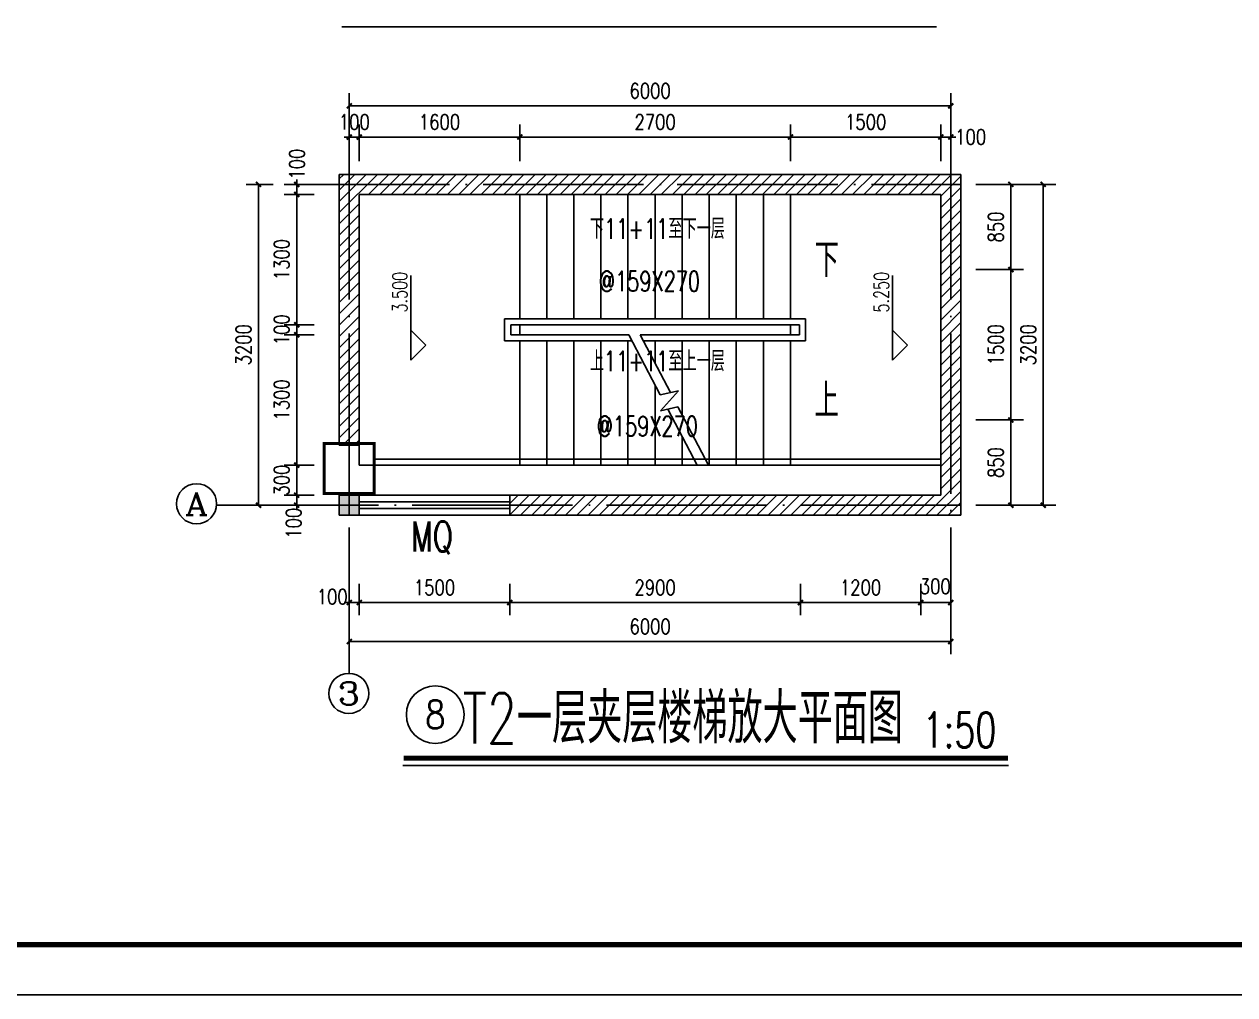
# Model space of a CAD drawing. Header units: millimetres. Extents: x 591771 to 1936534, y -622016 to 355666.
# Drawn here: x 717465 to 741610, y 163043 to 182404 of the extents above; entities that cross this region are included whole.
import ezdxf
from ezdxf.enums import TextEntityAlignment as Align

# ---------------------------------------------------------------- set-up
doc = ezdxf.new("R2010")
doc.units = ezdxf.units.MM
doc.header["$LTSCALE"] = 80
doc.linetypes.add('DOTE', pattern=[2.42, 2, -0.2, 0.02, -0.2])
for name, color, linetype in [('\\M+5BDA8-\\M+5B1EA\\M+5B8DF', 3, 'Continuous'), ('\\M+5BDA8-\\M+5B3DF\\M+5B4E7', 3, 'Continuous'), ('\\M+5BDA8-\\M+5B4B0', 4, 'Continuous'), ('\\M+5BDA8-\\M+5BCFD\\M+5CDB7', 3, 'Continuous'), ('\\M+5BDA8-\\M+5C2A5\\M+5CCDD', 2, 'Continuous'), ('\\M+5BDA8-\\M+5C3C5', 4, 'Continuous'), ('\\M+5BDA8-\\M+5C3C5\\M+5B4B0\\M+5B1E0\\M+5BAC5', 7, 'Continuous'), ('\\M+5BDA8-\\M+5C7BD-\\M+5D7A9', 31, 'Continuous'), ('\\M+5BDA8-\\M+5D6E1', 17, 'DOTE'), ('\\M+5BDA8-\\M+5D6E1-\\M+5B1EA\\M+5D7A2', 3, 'Continuous'), ('\\M+5C1A2\\M+5C3E6\\M+5CFDF\\M+5CCF51', 7, 'Continuous'), ('\\M+5C1A2\\M+5C3E6\\M+5CFDF\\M+5CCF55', 140, 'Continuous'), ('\\M+5C1A2\\M+5C3E6\\M+5CFF4\\M+5CCF53', 252, 'Continuous'), ('\\M+5CDBC\\M+5BFF2', 252, 'Continuous'), ('AXIS', 3, 'Continuous'), ('AXIS_TEXT', 7, 'Continuous'), ('DIM_SYMB', 3, 'Continuous'), ('PUB_TAB', 7, 'Continuous'), ('PUB_TEXT', 7, 'Continuous'), ('STAIR', 2, 'Continuous'), ('WALL', 31, 'Continuous')]:
    doc.layers.add(name, color=color, linetype=linetype)
doc.styles.add('_HZTXT', font='txt.shx', dxfattribs={"width": 0.8, "bigfont": 'hztxt.shx'})
doc.styles.add('A-AXIS-LABEL', font='COMPLEX', dxfattribs={"bigfont": 'GBCBIG'})
doc.styles.add('A-STANDARD', font='SIMPLEX', dxfattribs={"bigfont": 'GBCBIG'})
doc.styles.add('A-WIN-LABEL', font='SIMPLEX', dxfattribs={"bigfont": 'GBCBIG'})
doc.styles.add('DIM_FONT', font='SIMPLEX.shx', dxfattribs={"width": 0.8})
doc.dimstyles.new('DIMN50', dxfattribs={"dimscale": 0.5, "dimtxt": 300, "dimasz": 100, "dimexe": 250, "dimexo": 300, "dimgap": 150, "dimtad": 1, "dimdec": 0, "dimzin": 0, "dimdsep": 46, "dimtxsty": 'DIM_FONT', "dimblk": 'ARCHTICK', "dimcen": 0.09, "dimclrt": 7, "dimazin": 2, "dimtfac": 1, "dimtdec": 0, "dimtix": 1, "dimtmove": 2, "dimatfit": 3, "dimldrblk": 'ARCHTICK', "dimfxl": 0, "dimtolj": 1, "dimtzin": 0, "dimarcsym": 0})

# ---------------------------------------------------------------- blocks, each defined once
blk = doc.blocks.new('\\M+5B6FE\\M+5CEAC\\M+5B4B0\\M+5BFE2$\\M+5CFB5\\M+5CDB3\\M+5CDBC\\M+5BFE2$00000001')
at = {"color": 0}
for points in [[(-0.5, 0.5), (-0.5, -0.5)], [(-0.5, 0.5), (0.5, 0.5)], [(0.5, -0.5), (0.5, 0.5)], [(0.5, 0.1667), (-0.5, 0.1667)], [(0.5, -0.1667), (-0.5, -0.1667)], [(-0.5, -0.5), (0.5, -0.5)]]:
    blk.add_lwpolyline(points, dxfattribs=at)
blk = doc.blocks.new('_ArchTick')
at = {"color": 0, "linetype": 'ByBlock', "const_width": 0.4}
blk.add_lwpolyline([(-0.5, -0.5), (0.5, 0.5)], dxfattribs=at)
blk = doc.blocks.new('*D738')
at = {"layer": '\\M+5BDA8-\\M+5B3DF\\M+5B4E7', "color": 0, "lineweight": -2, "transparency": 16777216}
for p, q in [((630398, -371261), (630872, -371261)), ((630747, -372111), (630747, -371261)), ((630398, -372111), (630872, -372111))]:
    blk.add_line(p, q, dxfattribs=at)
at = {"layer": 'Defpoints', "color": 0, "transparency": 16777216}
for p in [(630248, -371261), (630747, -371261), (630248, -372111)]:
    blk.add_point(p, dxfattribs=at)
at = {"layer": '\\M+5BDA8-\\M+5B3DF\\M+5B4E7', "color": 0, "lineweight": -2, "transparency": 16777216, "xscale": 50, "yscale": 50, "zscale": 50}
for p, rotation in [((630747, -371261), 90), ((630747, -372111), 270)]:
    blk.add_blockref('_ArchTick', p, dxfattribs=dict(at, rotation=rotation))
at = {"layer": '\\M+5BDA8-\\M+5B3DF\\M+5B4E7', "color": 7, "transparency": 16777216, "insert": (630597, -371686), "char_height": 150, "attachment_point": 5, "rotation": 90, "style": 'DIM_FONT'}
blk.add_mtext('\\A1;850', dxfattribs=at)
blk = doc.blocks.new('*D739')
at = {"layer": '\\M+5BDA8-\\M+5B3DF\\M+5B4E7', "color": 0, "lineweight": -2, "transparency": 16777216}
for p, q in [((630398, -369761), (630872, -369761)), ((630747, -371261), (630747, -369761)), ((630398, -371261), (630872, -371261))]:
    blk.add_line(p, q, dxfattribs=at)
at = {"layer": 'Defpoints', "color": 0, "transparency": 16777216}
for p in [(630248, -369761), (630747, -369761), (630248, -371261)]:
    blk.add_point(p, dxfattribs=at)
at = {"layer": '\\M+5BDA8-\\M+5B3DF\\M+5B4E7', "color": 0, "lineweight": -2, "transparency": 16777216, "xscale": 50, "yscale": 50, "zscale": 50}
for p, rotation in [((630747, -369761), 90), ((630747, -371261), 270)]:
    blk.add_blockref('_ArchTick', p, dxfattribs=dict(at, rotation=rotation))
at = {"layer": '\\M+5BDA8-\\M+5B3DF\\M+5B4E7', "color": 7, "transparency": 16777216, "insert": (630597, -370511), "char_height": 150, "attachment_point": 5, "rotation": 90, "style": 'DIM_FONT'}
blk.add_mtext('\\A1;1500', dxfattribs=at)
blk = doc.blocks.new('*D740')
at = {"layer": '\\M+5BDA8-\\M+5B3DF\\M+5B4E7', "color": 0, "lineweight": -2, "transparency": 16777216}
for p, q in [((630398, -368911), (630872, -368911)), ((630747, -369761), (630747, -368911)), ((630398, -369761), (630872, -369761))]:
    blk.add_line(p, q, dxfattribs=at)
at = {"layer": 'Defpoints', "color": 0, "transparency": 16777216}
for p in [(630248, -368911), (630747, -368911), (630248, -369761)]:
    blk.add_point(p, dxfattribs=at)
at = {"layer": '\\M+5BDA8-\\M+5B3DF\\M+5B4E7', "color": 0, "lineweight": -2, "transparency": 16777216, "xscale": 50, "yscale": 50, "zscale": 50}
for p, rotation in [((630747, -368911), 90), ((630747, -369761), 270)]:
    blk.add_blockref('_ArchTick', p, dxfattribs=dict(at, rotation=rotation))
at = {"layer": '\\M+5BDA8-\\M+5B3DF\\M+5B4E7', "color": 7, "transparency": 16777216, "insert": (630597, -369336), "char_height": 150, "attachment_point": 5, "rotation": 90, "style": 'DIM_FONT'}
blk.add_mtext('\\A1;850', dxfattribs=at)
blk = doc.blocks.new('*D741')
at = {"layer": '\\M+5BDA8-\\M+5B3DF\\M+5B4E7', "color": 0, "lineweight": -2, "transparency": 16777216}
for p, q in [((630872, -368911), (631195, -368911)), ((631070, -372111), (631070, -368911)), ((630872, -372111), (631195, -372111))]:
    blk.add_line(p, q, dxfattribs=at)
at = {"layer": 'Defpoints', "color": 0, "transparency": 16777216}
for p in [(630722, -368911), (631070, -368911), (630722, -372111)]:
    blk.add_point(p, dxfattribs=at)
at = {"layer": '\\M+5BDA8-\\M+5B3DF\\M+5B4E7', "color": 0, "lineweight": -2, "transparency": 16777216, "xscale": 50, "yscale": 50, "zscale": 50}
for p, rotation in [((631070, -368911), 90), ((631070, -372111), 270)]:
    blk.add_blockref('_ArchTick', p, dxfattribs=dict(at, rotation=rotation))
at = {"layer": '\\M+5BDA8-\\M+5B3DF\\M+5B4E7', "color": 7, "transparency": 16777216, "insert": (630920, -370511), "char_height": 150, "attachment_point": 5, "rotation": 90, "style": 'DIM_FONT'}
blk.add_mtext('\\A1;3200', dxfattribs=at)
blk = doc.blocks.new('*D742')
at = {"layer": '\\M+5BDA8-\\M+5B3DF\\M+5B4E7', "color": 0, "lineweight": -2, "transparency": 16777216}
for p, q in [((624149, -372894), (624149, -373207)), ((624249, -372894), (624249, -373207)), ((624149, -373082), (624099, -373082)), ((624149, -373082), (624249, -373082)), ((624249, -373082), (624299, -373082))]:
    blk.add_line(p, q, dxfattribs=at)
at = {"layer": 'Defpoints', "color": 0, "transparency": 16777216}
for p in [(624149, -372744), (624249, -372744), (624249, -373082)]:
    blk.add_point(p, dxfattribs=at)
at = {"layer": '\\M+5BDA8-\\M+5B3DF\\M+5B4E7', "color": 0, "lineweight": -2, "transparency": 16777216, "xscale": 50, "yscale": 50, "zscale": 50}
blk.add_blockref('_ArchTick', (624149, -373082), dxfattribs=at)
at = {"layer": '\\M+5BDA8-\\M+5B3DF\\M+5B4E7', "color": 0, "lineweight": -2, "transparency": 16777216, "xscale": 50, "yscale": 50, "zscale": 50, "rotation": 180}
blk.add_blockref('_ArchTick', (624249, -373082), dxfattribs=at)
at = {"layer": '\\M+5BDA8-\\M+5B3DF\\M+5B4E7', "color": 7, "transparency": 16777216, "insert": (623979, -373024), "char_height": 150, "attachment_point": 5, "style": 'DIM_FONT'}
blk.add_mtext('\\A1;100', dxfattribs=at)
blk = doc.blocks.new('*D743')
at = {"layer": '\\M+5BDA8-\\M+5B3DF\\M+5B4E7', "color": 0, "lineweight": -2, "transparency": 16777216}
for p, q in [((624249, -372894), (624249, -373207)), ((625749, -372894), (625749, -373207)), ((624249, -373082), (625749, -373082))]:
    blk.add_line(p, q, dxfattribs=at)
at = {"layer": 'Defpoints', "color": 0, "transparency": 16777216}
for p in [(624249, -372744), (625749, -372744), (625749, -373082)]:
    blk.add_point(p, dxfattribs=at)
at = {"layer": '\\M+5BDA8-\\M+5B3DF\\M+5B4E7', "color": 0, "lineweight": -2, "transparency": 16777216, "xscale": 50, "yscale": 50, "zscale": 50, "rotation": 180}
blk.add_blockref('_ArchTick', (624249, -373082), dxfattribs=at)
at = {"layer": '\\M+5BDA8-\\M+5B3DF\\M+5B4E7', "color": 0, "lineweight": -2, "transparency": 16777216, "xscale": 50, "yscale": 50, "zscale": 50}
blk.add_blockref('_ArchTick', (625749, -373082), dxfattribs=at)
at = {"layer": '\\M+5BDA8-\\M+5B3DF\\M+5B4E7', "color": 7, "transparency": 16777216, "insert": (624999, -372932), "char_height": 150, "attachment_point": 5, "style": 'DIM_FONT'}
blk.add_mtext('\\A1;1500', dxfattribs=at)
blk = doc.blocks.new('*D744')
at = {"layer": '\\M+5BDA8-\\M+5B3DF\\M+5B4E7', "color": 0, "lineweight": -2, "transparency": 16777216}
for p, q in [((625749, -372894), (625749, -373207)), ((628648, -372894), (628648, -373207)), ((625749, -373082), (628648, -373082))]:
    blk.add_line(p, q, dxfattribs=at)
at = {"layer": 'Defpoints', "color": 0, "transparency": 16777216}
for p in [(625749, -372744), (628648, -372744), (628648, -373082)]:
    blk.add_point(p, dxfattribs=at)
at = {"layer": '\\M+5BDA8-\\M+5B3DF\\M+5B4E7', "color": 0, "lineweight": -2, "transparency": 16777216, "xscale": 50, "yscale": 50, "zscale": 50, "rotation": 180}
blk.add_blockref('_ArchTick', (625749, -373082), dxfattribs=at)
at = {"layer": '\\M+5BDA8-\\M+5B3DF\\M+5B4E7', "color": 0, "lineweight": -2, "transparency": 16777216, "xscale": 50, "yscale": 50, "zscale": 50}
blk.add_blockref('_ArchTick', (628648, -373082), dxfattribs=at)
at = {"layer": '\\M+5BDA8-\\M+5B3DF\\M+5B4E7', "color": 7, "transparency": 16777216, "insert": (627199, -372932), "char_height": 150, "attachment_point": 5, "style": 'DIM_FONT'}
blk.add_mtext('\\A1;2900', dxfattribs=at)
blk = doc.blocks.new('*D745')
at = {"layer": '\\M+5BDA8-\\M+5B3DF\\M+5B4E7', "color": 0, "lineweight": -2, "transparency": 16777216}
for p, q in [((628648, -372894), (628648, -373207)), ((629848, -372894), (629848, -373207)), ((628648, -373082), (629848, -373082))]:
    blk.add_line(p, q, dxfattribs=at)
at = {"layer": 'Defpoints', "color": 0, "transparency": 16777216}
for p in [(628648, -372744), (629848, -372744), (629848, -373082)]:
    blk.add_point(p, dxfattribs=at)
at = {"layer": '\\M+5BDA8-\\M+5B3DF\\M+5B4E7', "color": 0, "lineweight": -2, "transparency": 16777216, "xscale": 50, "yscale": 50, "zscale": 50, "rotation": 180}
blk.add_blockref('_ArchTick', (628648, -373082), dxfattribs=at)
at = {"layer": '\\M+5BDA8-\\M+5B3DF\\M+5B4E7', "color": 0, "lineweight": -2, "transparency": 16777216, "xscale": 50, "yscale": 50, "zscale": 50}
blk.add_blockref('_ArchTick', (629848, -373082), dxfattribs=at)
at = {"layer": '\\M+5BDA8-\\M+5B3DF\\M+5B4E7', "color": 7, "transparency": 16777216, "insert": (629248, -372932), "char_height": 150, "attachment_point": 5, "style": 'DIM_FONT'}
blk.add_mtext('\\A1;1200', dxfattribs=at)
blk = doc.blocks.new('*D746')
at = {"layer": '\\M+5BDA8-\\M+5B3DF\\M+5B4E7', "color": 0, "lineweight": -2, "transparency": 16777216}
for p, q in [((629848, -372894), (629848, -373207)), ((630148, -372894), (630148, -373207)), ((629848, -373082), (630148, -373082))]:
    blk.add_line(p, q, dxfattribs=at)
at = {"layer": 'Defpoints', "color": 0, "transparency": 16777216}
for p in [(629848, -372744), (630148, -372744), (630148, -373082)]:
    blk.add_point(p, dxfattribs=at)
at = {"layer": '\\M+5BDA8-\\M+5B3DF\\M+5B4E7', "color": 0, "lineweight": -2, "transparency": 16777216, "xscale": 50, "yscale": 50, "zscale": 50, "rotation": 180}
blk.add_blockref('_ArchTick', (629848, -373082), dxfattribs=at)
at = {"layer": '\\M+5BDA8-\\M+5B3DF\\M+5B4E7', "color": 0, "lineweight": -2, "transparency": 16777216, "xscale": 50, "yscale": 50, "zscale": 50}
blk.add_blockref('_ArchTick', (630148, -373082), dxfattribs=at)
at = {"layer": '\\M+5BDA8-\\M+5B3DF\\M+5B4E7', "color": 7, "transparency": 16777216, "insert": (629993, -372921), "char_height": 150, "attachment_point": 5, "style": 'DIM_FONT'}
blk.add_mtext('\\A1;300', dxfattribs=at)
blk = doc.blocks.new('*D747')
at = {"layer": '\\M+5BDA8-\\M+5B3DF\\M+5B4E7', "color": 0, "lineweight": -2, "transparency": 16777216}
for p, q in [((624149, -373239), (624149, -373596)), ((630148, -373239), (630148, -373596)), ((624149, -373471), (630148, -373471))]:
    blk.add_line(p, q, dxfattribs=at)
at = {"layer": 'Defpoints', "color": 0, "transparency": 16777216}
for p in [(624149, -373089), (630148, -373089), (630148, -373471)]:
    blk.add_point(p, dxfattribs=at)
at = {"layer": '\\M+5BDA8-\\M+5B3DF\\M+5B4E7', "color": 0, "lineweight": -2, "transparency": 16777216, "xscale": 50, "yscale": 50, "zscale": 50, "rotation": 180}
blk.add_blockref('_ArchTick', (624149, -373471), dxfattribs=at)
at = {"layer": '\\M+5BDA8-\\M+5B3DF\\M+5B4E7', "color": 0, "lineweight": -2, "transparency": 16777216, "xscale": 50, "yscale": 50, "zscale": 50}
blk.add_blockref('_ArchTick', (630148, -373471), dxfattribs=at)
at = {"layer": '\\M+5BDA8-\\M+5B3DF\\M+5B4E7', "color": 7, "transparency": 16777216, "insert": (627149, -373321), "char_height": 150, "attachment_point": 5, "style": 'DIM_FONT'}
blk.add_mtext('\\A1;6000', dxfattribs=at)
blk = doc.blocks.new('*D748')
at = {"layer": '\\M+5BDA8-\\M+5B3DF\\M+5B4E7', "color": 0, "lineweight": -2, "transparency": 16777216}
for p, q in [((624249, -368679), (624249, -368314)), ((625849, -368679), (625849, -368314)), ((624249, -368439), (625849, -368439))]:
    blk.add_line(p, q, dxfattribs=at)
at = {"layer": 'Defpoints', "color": 0, "transparency": 16777216}
for p in [(625849, -368439), (624249, -368829), (625849, -368829)]:
    blk.add_point(p, dxfattribs=at)
at = {"layer": '\\M+5BDA8-\\M+5B3DF\\M+5B4E7', "color": 0, "lineweight": -2, "transparency": 16777216, "xscale": 50, "yscale": 50, "zscale": 50, "rotation": 180}
blk.add_blockref('_ArchTick', (624249, -368439), dxfattribs=at)
at = {"layer": '\\M+5BDA8-\\M+5B3DF\\M+5B4E7', "color": 0, "lineweight": -2, "transparency": 16777216, "xscale": 50, "yscale": 50, "zscale": 50}
blk.add_blockref('_ArchTick', (625849, -368439), dxfattribs=at)
at = {"layer": '\\M+5BDA8-\\M+5B3DF\\M+5B4E7', "color": 7, "transparency": 16777216, "insert": (625049, -368289), "char_height": 150, "attachment_point": 5, "style": 'DIM_FONT'}
blk.add_mtext('\\A1;1600', dxfattribs=at)
blk = doc.blocks.new('*D749')
at = {"layer": '\\M+5BDA8-\\M+5B3DF\\M+5B4E7', "color": 0, "lineweight": -2, "transparency": 16777216}
for p, q in [((625849, -368679), (625849, -368314)), ((628549, -368679), (628549, -368314)), ((625849, -368439), (628549, -368439))]:
    blk.add_line(p, q, dxfattribs=at)
at = {"layer": 'Defpoints', "color": 0, "transparency": 16777216}
for p in [(628549, -368439), (625849, -368829), (628549, -368829)]:
    blk.add_point(p, dxfattribs=at)
at = {"layer": '\\M+5BDA8-\\M+5B3DF\\M+5B4E7', "color": 0, "lineweight": -2, "transparency": 16777216, "xscale": 50, "yscale": 50, "zscale": 50, "rotation": 180}
blk.add_blockref('_ArchTick', (625849, -368439), dxfattribs=at)
at = {"layer": '\\M+5BDA8-\\M+5B3DF\\M+5B4E7', "color": 0, "lineweight": -2, "transparency": 16777216, "xscale": 50, "yscale": 50, "zscale": 50}
blk.add_blockref('_ArchTick', (628549, -368439), dxfattribs=at)
at = {"layer": '\\M+5BDA8-\\M+5B3DF\\M+5B4E7', "color": 7, "transparency": 16777216, "insert": (627199, -368289), "char_height": 150, "attachment_point": 5, "style": 'DIM_FONT'}
blk.add_mtext('\\A1;2700', dxfattribs=at)
blk = doc.blocks.new('*D750')
at = {"layer": '\\M+5BDA8-\\M+5B3DF\\M+5B4E7', "color": 0, "lineweight": -2, "transparency": 16777216}
for p, q in [((628549, -368679), (628549, -368314)), ((630048, -368679), (630048, -368314)), ((628549, -368439), (630048, -368439))]:
    blk.add_line(p, q, dxfattribs=at)
at = {"layer": 'Defpoints', "color": 0, "transparency": 16777216}
for p in [(630048, -368439), (628549, -368829), (630048, -368829)]:
    blk.add_point(p, dxfattribs=at)
at = {"layer": '\\M+5BDA8-\\M+5B3DF\\M+5B4E7', "color": 0, "lineweight": -2, "transparency": 16777216, "xscale": 50, "yscale": 50, "zscale": 50, "rotation": 180}
blk.add_blockref('_ArchTick', (628549, -368439), dxfattribs=at)
at = {"layer": '\\M+5BDA8-\\M+5B3DF\\M+5B4E7', "color": 0, "lineweight": -2, "transparency": 16777216, "xscale": 50, "yscale": 50, "zscale": 50}
blk.add_blockref('_ArchTick', (630048, -368439), dxfattribs=at)
at = {"layer": '\\M+5BDA8-\\M+5B3DF\\M+5B4E7', "color": 7, "transparency": 16777216, "insert": (629299, -368289), "char_height": 150, "attachment_point": 5, "style": 'DIM_FONT'}
blk.add_mtext('\\A1;1500', dxfattribs=at)
blk = doc.blocks.new('*D751')
at = {"layer": '\\M+5BDA8-\\M+5B3DF\\M+5B4E7', "color": 0, "lineweight": -2, "transparency": 16777216}
for p, q in [((630048, -368679), (630048, -368314)), ((630148, -368679), (630148, -368314)), ((630048, -368439), (629998, -368439)), ((630048, -368439), (630148, -368439)), ((630148, -368439), (630198, -368439))]:
    blk.add_line(p, q, dxfattribs=at)
at = {"layer": 'Defpoints', "color": 0, "transparency": 16777216}
for p in [(630148, -368439), (630048, -368829), (630148, -368829)]:
    blk.add_point(p, dxfattribs=at)
at = {"layer": '\\M+5BDA8-\\M+5B3DF\\M+5B4E7', "color": 0, "lineweight": -2, "transparency": 16777216, "xscale": 50, "yscale": 50, "zscale": 50}
blk.add_blockref('_ArchTick', (630048, -368439), dxfattribs=at)
at = {"layer": '\\M+5BDA8-\\M+5B3DF\\M+5B4E7', "color": 0, "lineweight": -2, "transparency": 16777216, "xscale": 50, "yscale": 50, "zscale": 50, "rotation": 180}
blk.add_blockref('_ArchTick', (630148, -368439), dxfattribs=at)
at = {"layer": '\\M+5BDA8-\\M+5B3DF\\M+5B4E7', "color": 7, "transparency": 16777216, "insert": (630346, -368438), "char_height": 150, "attachment_point": 5, "style": 'DIM_FONT'}
blk.add_mtext('\\A1;100', dxfattribs=at)
blk = doc.blocks.new('*D752')
at = {"layer": '\\M+5BDA8-\\M+5B3DF\\M+5B4E7', "color": 0, "lineweight": -2, "transparency": 16777216}
for p, q in [((624149, -368529), (624149, -368314)), ((624249, -368529), (624249, -368314)), ((624149, -368439), (624099, -368439)), ((624149, -368439), (624249, -368439)), ((624249, -368439), (624299, -368439))]:
    blk.add_line(p, q, dxfattribs=at)
at = {"layer": 'Defpoints', "color": 0, "transparency": 16777216}
for p in [(624249, -368439), (624149, -368679), (624249, -368679)]:
    blk.add_point(p, dxfattribs=at)
at = {"layer": '\\M+5BDA8-\\M+5B3DF\\M+5B4E7', "color": 0, "lineweight": -2, "transparency": 16777216, "xscale": 50, "yscale": 50, "zscale": 50}
blk.add_blockref('_ArchTick', (624149, -368439), dxfattribs=at)
at = {"layer": '\\M+5BDA8-\\M+5B3DF\\M+5B4E7', "color": 0, "lineweight": -2, "transparency": 16777216, "xscale": 50, "yscale": 50, "zscale": 50, "rotation": 180}
blk.add_blockref('_ArchTick', (624249, -368439), dxfattribs=at)
at = {"layer": '\\M+5BDA8-\\M+5B3DF\\M+5B4E7', "color": 7, "transparency": 16777216, "insert": (624199, -368289), "char_height": 150, "attachment_point": 5, "style": 'DIM_FONT'}
blk.add_mtext('\\A1;100', dxfattribs=at)
blk = doc.blocks.new('*D753')
at = {"layer": '\\M+5BDA8-\\M+5B3DF\\M+5B4E7', "color": 0, "lineweight": -2, "transparency": 16777216}
for p, q in [((624149, -368332), (624149, -368003)), ((630148, -368332), (630148, -368003)), ((624149, -368128), (630148, -368128))]:
    blk.add_line(p, q, dxfattribs=at)
at = {"layer": 'Defpoints', "color": 0, "transparency": 16777216}
for p in [(630148, -368128), (624149, -368482), (630148, -368482)]:
    blk.add_point(p, dxfattribs=at)
at = {"layer": '\\M+5BDA8-\\M+5B3DF\\M+5B4E7', "color": 0, "lineweight": -2, "transparency": 16777216, "xscale": 50, "yscale": 50, "zscale": 50, "rotation": 180}
blk.add_blockref('_ArchTick', (624149, -368128), dxfattribs=at)
at = {"layer": '\\M+5BDA8-\\M+5B3DF\\M+5B4E7', "color": 0, "lineweight": -2, "transparency": 16777216, "xscale": 50, "yscale": 50, "zscale": 50}
blk.add_blockref('_ArchTick', (630148, -368128), dxfattribs=at)
at = {"layer": '\\M+5BDA8-\\M+5B3DF\\M+5B4E7', "color": 7, "transparency": 16777216, "insert": (627149, -367978), "char_height": 150, "attachment_point": 5, "style": 'DIM_FONT'}
blk.add_mtext('\\A1;6000', dxfattribs=at)
blk = doc.blocks.new('*D754')
at = {"layer": '\\M+5BDA8-\\M+5B3DF\\M+5B4E7', "color": 0, "lineweight": -2, "transparency": 16777216}
for p, q in [((623625, -372011), (623625, -371961)), ((623799, -372011), (623500, -372011)), ((623625, -372111), (623625, -372011)), ((623799, -372111), (623500, -372111)), ((623625, -372111), (623625, -372161))]:
    blk.add_line(p, q, dxfattribs=at)
at = {"layer": 'Defpoints', "color": 0, "transparency": 16777216}
for p in [(623625, -372011), (623949, -372011), (623949, -372111)]:
    blk.add_point(p, dxfattribs=at)
at = {"layer": '\\M+5BDA8-\\M+5B3DF\\M+5B4E7', "color": 0, "lineweight": -2, "transparency": 16777216, "xscale": 50, "yscale": 50, "zscale": 50}
for p, rotation in [((623625, -372011), 270), ((623625, -372111), 90)]:
    blk.add_blockref('_ArchTick', p, dxfattribs=dict(at, rotation=rotation))
at = {"layer": '\\M+5BDA8-\\M+5B3DF\\M+5B4E7', "color": 7, "transparency": 16777216, "insert": (623593, -372291), "char_height": 150, "attachment_point": 5, "rotation": 90, "style": 'DIM_FONT'}
blk.add_mtext('\\A1;100', dxfattribs=at)
blk = doc.blocks.new('*D755')
at = {"layer": '\\M+5BDA8-\\M+5B3DF\\M+5B4E7', "color": 0, "lineweight": -2, "transparency": 16777216}
for p, q in [((623799, -371711), (623500, -371711)), ((623625, -371711), (623625, -371661)), ((623625, -372011), (623625, -371711)), ((623799, -372011), (623500, -372011)), ((623625, -372011), (623625, -372061))]:
    blk.add_line(p, q, dxfattribs=at)
at = {"layer": 'Defpoints', "color": 0, "transparency": 16777216}
for p in [(623625, -371711), (623949, -371711), (623949, -372011)]:
    blk.add_point(p, dxfattribs=at)
at = {"layer": '\\M+5BDA8-\\M+5B3DF\\M+5B4E7', "color": 0, "lineweight": -2, "transparency": 16777216, "xscale": 50, "yscale": 50, "zscale": 50}
for p, rotation in [((623625, -371711), 270), ((623625, -372011), 90)]:
    blk.add_blockref('_ArchTick', p, dxfattribs=dict(at, rotation=rotation))
at = {"layer": '\\M+5BDA8-\\M+5B3DF\\M+5B4E7', "color": 7, "transparency": 16777216, "insert": (623475, -371861), "char_height": 150, "attachment_point": 5, "rotation": 90, "style": 'DIM_FONT'}
blk.add_mtext('\\A1;300', dxfattribs=at)
blk = doc.blocks.new('*D756')
at = {"layer": '\\M+5BDA8-\\M+5B3DF\\M+5B4E7', "color": 0, "lineweight": -2, "transparency": 16777216}
for p, q in [((623799, -370411), (623500, -370411)), ((623625, -371711), (623625, -370411)), ((623799, -371711), (623500, -371711))]:
    blk.add_line(p, q, dxfattribs=at)
at = {"layer": 'Defpoints', "color": 0, "transparency": 16777216}
for p in [(623625, -370411), (623949, -370411), (623949, -371711)]:
    blk.add_point(p, dxfattribs=at)
at = {"layer": '\\M+5BDA8-\\M+5B3DF\\M+5B4E7', "color": 0, "lineweight": -2, "transparency": 16777216, "xscale": 50, "yscale": 50, "zscale": 50}
for p, rotation in [((623625, -370411), 90), ((623625, -371711), 270)]:
    blk.add_blockref('_ArchTick', p, dxfattribs=dict(at, rotation=rotation))
at = {"layer": '\\M+5BDA8-\\M+5B3DF\\M+5B4E7', "color": 7, "transparency": 16777216, "insert": (623475, -371061), "char_height": 150, "attachment_point": 5, "rotation": 90, "style": 'DIM_FONT'}
blk.add_mtext('\\A1;1300', dxfattribs=at)
blk = doc.blocks.new('*D757')
at = {"layer": '\\M+5BDA8-\\M+5B3DF\\M+5B4E7', "color": 0, "lineweight": -2, "transparency": 16777216}
for p, q in [((623625, -370311), (623625, -370261)), ((623799, -370311), (623500, -370311)), ((623625, -370411), (623625, -370311)), ((623799, -370411), (623500, -370411)), ((623625, -370411), (623625, -370461))]:
    blk.add_line(p, q, dxfattribs=at)
at = {"layer": 'Defpoints', "color": 0, "transparency": 16777216}
for p in [(623625, -370311), (623949, -370311), (623949, -370411)]:
    blk.add_point(p, dxfattribs=at)
at = {"layer": '\\M+5BDA8-\\M+5B3DF\\M+5B4E7', "color": 0, "lineweight": -2, "transparency": 16777216, "xscale": 50, "yscale": 50, "zscale": 50}
for p, rotation in [((623625, -370311), 270), ((623625, -370411), 90)]:
    blk.add_blockref('_ArchTick', p, dxfattribs=dict(at, rotation=rotation))
at = {"layer": '\\M+5BDA8-\\M+5B3DF\\M+5B4E7', "color": 7, "transparency": 16777216, "insert": (623475, -370361), "char_height": 150, "attachment_point": 5, "rotation": 90, "style": 'DIM_FONT'}
blk.add_mtext('\\A1;100', dxfattribs=at)
blk = doc.blocks.new('*D758')
at = {"layer": '\\M+5BDA8-\\M+5B3DF\\M+5B4E7', "color": 0, "lineweight": -2, "transparency": 16777216}
for p, q in [((623799, -369011), (623500, -369011)), ((623625, -370311), (623625, -369011)), ((623799, -370311), (623500, -370311))]:
    blk.add_line(p, q, dxfattribs=at)
at = {"layer": 'Defpoints', "color": 0, "transparency": 16777216}
for p in [(623625, -369011), (623949, -369011), (623949, -370311)]:
    blk.add_point(p, dxfattribs=at)
at = {"layer": '\\M+5BDA8-\\M+5B3DF\\M+5B4E7', "color": 0, "lineweight": -2, "transparency": 16777216, "xscale": 50, "yscale": 50, "zscale": 50}
for p, rotation in [((623625, -369011), 90), ((623625, -370311), 270)]:
    blk.add_blockref('_ArchTick', p, dxfattribs=dict(at, rotation=rotation))
at = {"layer": '\\M+5BDA8-\\M+5B3DF\\M+5B4E7', "color": 7, "transparency": 16777216, "insert": (623475, -369661), "char_height": 150, "attachment_point": 5, "rotation": 90, "style": 'DIM_FONT'}
blk.add_mtext('\\A1;1300', dxfattribs=at)
blk = doc.blocks.new('*D759')
at = {"layer": '\\M+5BDA8-\\M+5B3DF\\M+5B4E7', "color": 0, "lineweight": -2, "transparency": 16777216}
for p, q in [((623799, -368911), (623500, -368911)), ((623625, -368911), (623625, -368861)), ((623625, -369011), (623625, -368911)), ((623799, -369011), (623500, -369011)), ((623625, -369011), (623625, -369061))]:
    blk.add_line(p, q, dxfattribs=at)
at = {"layer": 'Defpoints', "color": 0, "transparency": 16777216}
for p in [(623625, -368911), (623949, -368911), (623949, -369011)]:
    blk.add_point(p, dxfattribs=at)
at = {"layer": '\\M+5BDA8-\\M+5B3DF\\M+5B4E7', "color": 0, "lineweight": -2, "transparency": 16777216, "xscale": 50, "yscale": 50, "zscale": 50}
for p, rotation in [((623625, -368911), 270), ((623625, -369011), 90)]:
    blk.add_blockref('_ArchTick', p, dxfattribs=dict(at, rotation=rotation))
at = {"layer": '\\M+5BDA8-\\M+5B3DF\\M+5B4E7', "color": 7, "transparency": 16777216, "insert": (623627, -368709), "char_height": 150, "attachment_point": 5, "rotation": 90, "style": 'DIM_FONT'}
blk.add_mtext('\\A1;100', dxfattribs=at)
blk = doc.blocks.new('*D760')
at = {"layer": '\\M+5BDA8-\\M+5B3DF\\M+5B4E7', "color": 0, "lineweight": -2, "transparency": 16777216}
for p, q in [((623389, -368911), (623119, -368911)), ((623244, -372111), (623244, -368911)), ((623389, -372111), (623119, -372111))]:
    blk.add_line(p, q, dxfattribs=at)
at = {"layer": 'Defpoints', "color": 0, "transparency": 16777216}
for p in [(623244, -368911), (623539, -368911), (623539, -372111)]:
    blk.add_point(p, dxfattribs=at)
at = {"layer": '\\M+5BDA8-\\M+5B3DF\\M+5B4E7', "color": 0, "lineweight": -2, "transparency": 16777216, "xscale": 50, "yscale": 50, "zscale": 50}
for p, rotation in [((623244, -368911), 90), ((623244, -372111), 270)]:
    blk.add_blockref('_ArchTick', p, dxfattribs=dict(at, rotation=rotation))
at = {"layer": '\\M+5BDA8-\\M+5B3DF\\M+5B4E7', "color": 7, "transparency": 16777216, "insert": (623094, -370511), "char_height": 150, "attachment_point": 5, "rotation": 90, "style": 'DIM_FONT'}
blk.add_mtext('\\A1;3200', dxfattribs=at)
blk = doc.blocks.new('t22')
at = {"layer": '\\M+5C1A2\\M+5C3E6\\M+5CFF4\\M+5CCF53'}
h = blk.add_hatch(dxfattribs=at)
h.set_pattern_fill('ANSI31', color=256, scale=50, style=0)
h.set_pattern_definition([(45, (0, 0), (-56.126601, 56.126601), [])])
h.paths.add_polyline_path([(624248.5, -371495.7), (624248.5, -369011.4), (630048.5, -369011.4), (630048.5, -372011.4), (625748.5, -372011.4), (625748.5, -372211.4), (630248.5, -372211.4), (630248.5, -368811.4), (624048.5, -368811.4), (624048.5, -371495.7)])
blk.add_hatch(color=256, dxfattribs=at).paths.add_polyline_path([(624048.5, -372211.4), (624248.5, -372211.4), (624248.5, -372011.4), (624048.5, -372011.4)])
at = {"layer": '\\M+5BDA8-\\M+5B1EA\\M+5B8DF'}
for p, q in [((624763.6, -370665.1), (624763.6, -369820.1)), ((629566.5, -370665.1), (629566.5, -369820.1)), ((624913.6, -370515.1), (624763.6, -370365.1)), ((629716.5, -370515.1), (629566.5, -370365.1)), ((624913.6, -370515.1), (624763.6, -370665.1)), ((629716.5, -370515.1), (629566.5, -370665.1))]:
    blk.add_line(p, q, dxfattribs=at)
at = {"layer": '\\M+5BDA8-\\M+5BCFD\\M+5CDB7'}
for points in [[(628683.5, -369661.4, 0, 0, 0), (625048.5, -369661.4, 0, 0, 0), (625048.5, -371061.4, 0, 0, 0), (626898.5, -371061.4, 80, 0, 0), (627198.5, -371061.4, 0, 0, 0)], [(628683.5, -371061.4, 0, 0, 0), (627768.5, -371061.4, 80, 0, 0), (627468.5, -371061.4, 0, 0, 0)]]:
    blk.add_lwpolyline(points, format="xyseb", dxfattribs=at)
at = {"layer": '\\M+5BDA8-\\M+5C2A5\\M+5CCDD'}
for p, q in [((625848.5, -369011.4), (624248.5, -369011.4)), ((624248.5, -369011.4), (624248.5, -371711.4)), ((625848.5, -369011.4), (628548.5, -369011.4)), ((625848.5, -369011.4), (625848.5, -370251.4)), ((625848.5, -370251.4), (625848.5, -369011.4)), ((626118.5, -369011.4), (626118.5, -370251.4)), ((626388.5, -369011.4), (626388.5, -370251.4)), ((626658.5, -369011.4), (626658.5, -370251.4)), ((626928.5, -369011.4), (626928.5, -370251.4)), ((627198.5, -369011.4), (627198.5, -370251.4)), ((627468.5, -369011.4), (627468.5, -370251.4)), ((627738.5, -369011.4), (627738.5, -370251.4)), ((628008.5, -369011.4), (628008.5, -370251.4)), ((628278.5, -369011.4), (628278.5, -370251.4)), ((628548.5, -369011.4), (628548.5, -370251.4)), ((625698.5, -370471.4), (625698.5, -370251.4)), ((625698.5, -370251.4), (628698.5, -370251.4)), ((628698.5, -370251.4), (628698.5, -370471.4)), ((625758.5, -370411.4), (625758.5, -370311.4)), ((625758.5, -370311.4), (628638.5, -370311.4)), ((625848.5, -370311.4), (628548.5, -370311.4)), ((625848.5, -370411.4), (625848.5, -370311.4)), ((628548.5, -370411.4), (628548.5, -370311.4)), ((628638.5, -370311.4), (628638.5, -370411.4)), ((626967.4, -370471.4), (625698.5, -370471.4)), ((626935.9, -370411.4), (625758.5, -370411.4)), ((626935.9, -370411.4), (625848.5, -370411.4)), ((625848.5, -371711.4), (625848.5, -370471.4)), ((625848.5, -371711.4), (625848.5, -370471.4)), ((626118.5, -371711.4), (626118.5, -370471.4)), ((626388.5, -371711.4), (626388.5, -370471.4)), ((626658.5, -371711.4), (626658.5, -370471.4)), ((626928.5, -371711.4), (626928.5, -370471.4)), ((627250.6, -371010.9), (626935.9, -370411.4)), ((628548.5, -370411.4), (627048.9, -370411.4)), ((627351.6, -370988.1), (627048.9, -370411.4)), ((628638.5, -370411.4), (627048.9, -370411.4)), ((628698.5, -370471.4), (627080.3, -370471.4)), ((627198.5, -370696.6), (627198.5, -370471.4)), ((627468.5, -371211), (627468.5, -370471.4)), ((627738.5, -371711.4), (627738.5, -370471.4)), ((628008.5, -371711.4), (628008.5, -370471.4)), ((628278.5, -371711.4), (628278.5, -370471.4)), ((628548.5, -371711.4), (628548.5, -370471.4)), ((627198.5, -371711.4), (627198.5, -370911.7)), ((627432.8, -370969.8), (627250.6, -371010.9)), ((627251.7, -371168.7), (627432.8, -370969.8)), ((627425.8, -371129.5), (627251.7, -371168.7)), ((627618.2, -371711.4), (627324.8, -371152.3)), ((627731.2, -371711.4), (627425.8, -371129.5)), ((627468.5, -371711.4), (627468.5, -371426.2)), ((624248.5, -371711.4), (625848.5, -371711.4)), ((627618.2, -371711.4), (625848.5, -371711.4)), ((628548.5, -371711.4), (627731.2, -371711.4))]:
    blk.add_line(p, q, dxfattribs=at)
at = {"layer": '\\M+5BDA8-\\M+5C3C5'}
for p, q in [((624397.9, -371651.4), (630048.5, -371651.4)), ((624397.9, -371711.4), (630048.5, -371711.4))]:
    blk.add_line(p, q, dxfattribs=at)
at = {"layer": '\\M+5BDA8-\\M+5C7BD-\\M+5D7A9'}
for p, q in [((624048.5, -368811.4), (624048.5, -371511.4)), ((624048.5, -368811.4), (627548.5, -368811.4)), ((627548.5, -368811.4), (630248.5, -368811.4)), ((630248.5, -368811.4), (630248.5, -372211.4)), ((624248.5, -369011.4), (624248.5, -371511.4)), ((624248.5, -369011.4), (627548.5, -369011.4)), ((627548.5, -369011.4), (630048.5, -369011.4)), ((630048.5, -369011.4), (630048.5, -372011.4)), ((624248.5, -371511.4), (624048.5, -371511.4)), ((624248.5, -372011.4), (624148.5, -372011.4)), ((624148.5, -372011.4), (624148.5, -372211.4)), ((624248.5, -372211.4), (624248.5, -372011.4)), ((630048.5, -372011.4), (625748.5, -372011.4)), ((625748.5, -372011.4), (625748.5, -372211.4)), ((624148.5, -372211.4), (624248.5, -372211.4)), ((625748.5, -372211.4), (630248.5, -372211.4))]:
    blk.add_line(p, q, dxfattribs=at)
at = {"layer": '\\M+5BDA8-\\M+5D6E1', "ltscale": 10}
for p, q in [((624148.5, -368460.8), (624148.5, -373493.5)), ((630148.5, -368460.8), (630148.5, -373493.5)), ((623548.5, -368911.4), (630248.5, -368911.4)), ((630248.5, -372111.4), (623548.5, -372111.4))]:
    blk.add_line(p, q, dxfattribs=at)
at = {"layer": '\\M+5BDA8-\\M+5D6E1-\\M+5B1EA\\M+5D7A2'}
for p, q in [((624048.5, -372111.4), (622826.8, -372111.4)), ((624148.5, -372509.4), (624148.5, -373784.2))]:
    blk.add_line(p, q, dxfattribs=at)
for centre in [(622625.6, -372096.9), (624144.5, -373988)]:
    blk.add_circle(centre, 200, dxfattribs=at)
at = {"layer": '\\M+5C1A2\\M+5C3E6\\M+5CFDF\\M+5CCF55'}
blk.add_lwpolyline([(624048.5, -372211.4), (624248.5, -372211.4), (624248.5, -372011.4), (624048.5, -372011.4)], close=True, dxfattribs=at)
at = {"layer": '\\M+5C1A2\\M+5C3E6\\M+5CFF4\\M+5CCF53', "const_width": 30}
blk.add_lwpolyline([(623897.9, -371495.7), (624397.9, -371495.7), (624397.9, -371995.7), (623897.9, -371995.7), (623897.9, -371495.7)], dxfattribs=at)
at = {"layer": 'STAIR'}
blk.add_line((624398.5, -372011.4), (627248.5, -372011.4), dxfattribs=at)
at = {"layer": 'WALL'}
blk.add_line((626948.5, -372011.4), (626498.5, -372011.4), dxfattribs=at)
at = {"layer": '\\M+5BDA8-\\M+5B4B0'}
ref = blk.add_blockref('\\M+5B6FE\\M+5CEAC\\M+5B4B0\\M+5BFE2$\\M+5CFB5\\M+5CDB3\\M+5CDBC\\M+5BFE2$00000001', (624998.5, -372111.4), dxfattribs=dict(at, xscale=1500, yscale=-200, zscale=200, rotation=359.9999875395847))
ref.add_attrib('A', 'MQ', (624766.4, -372571.5), dxfattribs={"layer": '\\M+5BDA8-\\M+5C3C5\\M+5B4B0\\M+5B1E0\\M+5BAC5', "height": 297.5, "rotation": 359.99999, "style": 'A-WIN-LABEL', "width": 0.705882})
at = {"layer": '\\M+5BDA8-\\M+5B1EA\\M+5B8DF', "color": 7, "style": 'A-STANDARD', "width": 0.705882}
for s, p in [('3.500', (624727.5, -370189.1)), ('5.250', (629530.4, -370189.1))]:
    blk.add_text(s, height=148.75, rotation=90, dxfattribs=at).set_placement(p)
at = {"layer": 'PUB_TAB', "style": '_HZTXT', "width": 0.705882}
for s, p in [('下11+11至下一层', (626548.4, -369453.4)), ('@159X270', (626636.5, -369977.8)), ('上11+11至上一层', (626547.9, -370773.9)), ('@159X270', (626615.3, -371422.4))]:
    blk.add_text(s, height=200, dxfattribs=at).set_placement(p)
at = {"layer": 'PUB_TEXT', "style": 'A-STANDARD'}
for s, p in [('下', (628788.5, -369836.4)), ('上', (628788.5, -371236.4))]:
    blk.add_text(s, height=337.6, dxfattribs=at).set_placement(p)
at = {"layer": 'PUB_TEXT', "style": 'A-AXIS-LABEL'}
for s, width, p, p2 in [('A', 1.166667, (622512.5, -372210), (622738.8, -372210)), ('3', 1.5, (624031.4, -374101.1), (624257.7, -374101.1))]:
    blk.add_text(s, height=226.3, dxfattribs=dict(at, width=width)).set_placement(p, p2, align=Align.FIT)
at = {"layer": '\\M+5BDA8-\\M+5B3DF\\M+5B4E7'}
for p1, p2, distance, picture, middle in [((624148.5, -368482), (630148.5, -368482), 353.6, '*D753', (627148.5, -367978.4)), ((624148.5, -368678.8), (624248.5, -368678.8), 240.2, '*D752', (624198.5, -368288.6)), ((624248.5, -368828.8), (625848.5, -368828.8), 390.2, '*D748', (625048.5, -368288.6)), ((625848.5, -368828.8), (628548.5, -368828.8), 390.2, '*D749', (627198.5, -368288.6)), ((628548.5, -368828.8), (630048.5, -368828.8), 390.2, '*D750', (629298.5, -368288.6)), ((623539.1, -372111.4), (623539.1, -368911.4), 295.4, '*D760', (623093.7, -370511.4)), ((630248.5, -369761.3), (630248.5, -368911.4), -498.5, '*D740', (630597, -369336.3)), ((630722, -372111.4), (630722, -368911.4), -347.9, '*D741', (630919.9, -370511.4)), ((623949.4, -370311.4), (623949.4, -369011.4), 324.2, '*D758', (623475.2, -369661.4)), ((630248.5, -371261.3), (630248.5, -369761.3), -498.5, '*D739', (630597, -370511.3)), ((623949.4, -370411.4), (623949.4, -370311.4), 324.2, '*D757', (623475.2, -370361.4)), ((623949.4, -371711.4), (623949.4, -370411.4), 324.2, '*D756', (623475.2, -371061.4)), ((630248.5, -372111.4), (630248.5, -371261.3), -498.5, '*D738', (630597, -371686.3)), ((623949.4, -372011.4), (623949.4, -371711.4), 324.2, '*D755', (623475.2, -371861.4)), ((624248.5, -372744.4), (625748.5, -372744.4), -337.2, '*D743', (624998.5, -372931.6)), ((625748.5, -372744.4), (628648.5, -372744.4), -337.2, '*D744', (627198.5, -372931.6)), ((628648.5, -372744.4), (629848.5, -372744.4), -337.2, '*D745', (629248.5, -372931.6)), ((624148.5, -373089.2), (630148.5, -373089.2), -381.9, '*D747', (627148.5, -373321.1))]:
    dim = blk.add_aligned_dim(p1=p1, p2=p2, distance=distance, dimstyle='DIMN50', dxfattribs=at)
    dim.commit()
    dim.dimension.update_dxf_attribs({"geometry": picture, "text_midpoint": middle})
for base, p1, p2, angle, picture, middle in [((630148.5, -368438.6), (630048.5, -368828.8), (630148.5, -368828.8), 0, '*D751', (630345.6, -368437.8)), ((623625.2, -368911.4), (623949.4, -369011.4), (623949.4, -368911.4), 90, '*D759', (623627.4, -368708.6)), ((623625.2, -372011.4), (623949.4, -372111.4), (623949.4, -372011.4), 90, '*D754', (623592.9, -372290.9)), ((624248.5, -373081.6), (624148.5, -372744.4), (624248.5, -372744.4), 0, '*D742', (623978.9, -373024.3)), ((630148.5, -373081.6), (629848.5, -372744.4), (630148.5, -372744.4), 0, '*D746', (629993, -372921.5))]:
    dim = blk.add_linear_dim(base=base, p1=p1, p2=p2, angle=angle, dimstyle='DIMN50', dxfattribs=at)
    dim.commit()
    dim.dimension.update_dxf_attribs({"geometry": picture, "text_midpoint": middle, "dimtype": 161})

msp = doc.modelspace()

# ---------------------------------------------------------------- linework, layer by layer
at = {"layer": '\\M+5CDBC\\M+5BFF2', "color": 2}
msp.add_lwpolyline([(691155.7, 163042.9), (775255.7, 163042.9), (775255.7, 222442.9), (691155.7, 222442.9)], close=True, dxfattribs=at)
at = {"layer": '\\M+5CDBC\\M+5BFF2', "color": 2, "const_width": 112.5}
msp.add_lwpolyline([(692155.7, 164042.9), (774255.7, 164042.9), (774255.7, 221442.9), (692155.7, 221442.9)], close=True, dxfattribs=at)
at = {"layer": 'AXIS'}
for p, q in [((723798.2, 182354.3), (735659.3, 182354.3)), ((725013.4, 167616.1), (737094.7, 167616.1))]:
    msp.add_line(p, q, dxfattribs=at)
at = {"layer": 'AXIS', "const_width": 100}
msp.add_lwpolyline([(725032.9, 167766.1), (737086.7, 167766.1)], dxfattribs=at)
at = {"layer": 'DIM_SYMB'}
msp.add_circle((725663.4, 168631.3), 576, dxfattribs=at)

# ---------------------------------------------------------------- block references
at = {"layer": '\\M+5C1A2\\M+5C3E6\\M+5CFDF\\M+5CCF51', "xscale": 2, "yscale": 2, "zscale": 2}
msp.add_blockref('t22', (-524349.6, 917031.4), dxfattribs=at)

# ---------------------------------------------------------------- texts
at = {"layer": 'AXIS_TEXT', "style": '_HZTXT', "width": 1.097143}
msp.add_text('8', height=557.9, dxfattribs=at).set_placement((725459.4, 168352.4), (725867.5, 168352.4), align=Align.FIT)
at = {"layer": 'PUB_TEXT', "lineweight": 25, "style": '_HZTXT', "width": 0.7}
for s, height, p in [('T2一层夹层楼梯放大平面图', 1000, (726212, 168059)), ('1:50', 700, (735385, 167975.9))]:
    msp.add_text(s, height=height, dxfattribs=at).set_placement(p)

doc.saveas('drawing.dxf')
